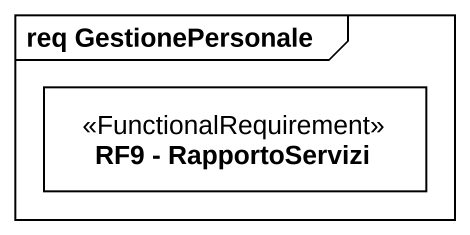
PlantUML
@startuml
mainframe req GestionePersonale
hide circle
hide empty members
class "RF9 - RapportoServizi" as RF9_RapportoServizi <<FunctionalRequirement>>
@enduml
